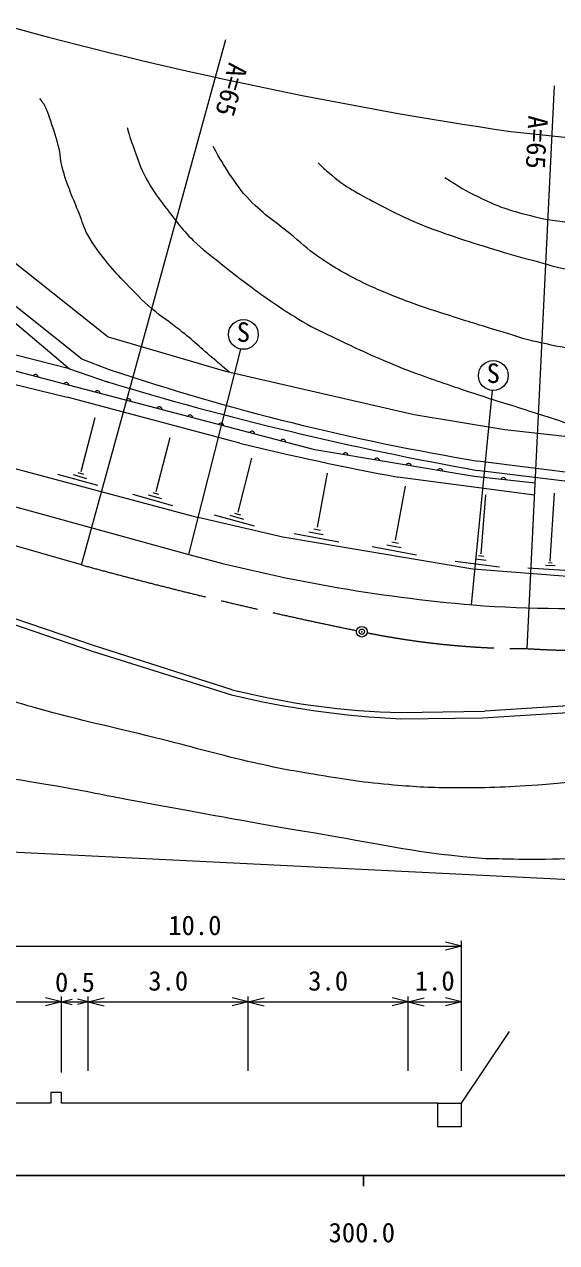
# Model space of a CAD drawing. Units: millimetres, scale not verified, with parts at other scales. Extents: x 40000 to 680000, y 20000 to 380000.
# Drawn here: x 336191 to 386125, y 198715 to 312948 of the extents above; entities that cross this region are included whole.
import ezdxf
from ezdxf.enums import TextEntityAlignment as Align

# ---------------------------------------------------------------- set-up
doc = ezdxf.new("R2010")
doc.units = ezdxf.units.MM
doc.header["$LTSCALE"] = 1000
doc.header["$PDMODE"] = 32
doc.header["$PDSIZE"] = 500
doc.linetypes.add('CHAIN', pattern=[18.5, 12, -1.5, 3.5, -1.5])
for name, color, linetype, lineweight in [('M-BGD', 7, 'Continuous', 13), ('M-BGD-EXST', 7, 'Continuous', 13), ('M-BMK', 2, 'CHAIN', 13), ('M-BMK-SRVR', 3, 'Continuous', 13), ('M-STR-HTXT', 7, 'Continuous', 13), ('M-TTL-BAND', 7, 'Continuous', 25)]:
    doc.layers.add(name, color=color, linetype=linetype, lineweight=lineweight)
doc.styles.add('ＭＳ ゴシック', font='')
doc.styles.get('ＭＳ ゴシック').set_extended_font_data('MS Gothic')

msp = doc.modelspace()

# ---------------------------------------------------------------- linework, layer by layer
at = {"layer": 'M-BGD'}
for p, q in [((330596, 294321), (344051, 283648)), ((341538, 281595), (330450, 290432)), ((333114, 286829), (340428, 280637)), ((340428, 280637), (325124, 284559)), ((344051, 283648), (355057, 280424)), ((325606, 281540), (340205, 277984)), ((341538, 281595), (344150, 280599)), ((340428, 280637), (344064, 279399)), ((355057, 280424), (372759, 276358)), ((356399, 273665), (340205, 277984)), ((341520, 271023), (342820, 276081)), ((372759, 276358), (381276, 274956)), ((323116, 274552), (352508, 266702)), ((348562, 269142), (349862, 274200)), ((381276, 274956), (387722, 274255)), ((356234, 267211), (357534, 272268)), ((389675, 270601), (378741, 272001)), ((322649, 271190), (351628, 263231)), ((339298, 270773), (343051, 269728)), ((341195, 270933), (341749, 270766)), ((363696, 265806), (364634, 270871)), ((389623, 269791), (378679, 271128)), ((340766, 270725), (342026, 270358)), ((371000, 264579), (371938, 269644)), ((384061, 268808), (371242, 270485)), ((346339, 268893), (350092, 267847)), ((347807, 268844), (349067, 268477)), ((348237, 269052), (348790, 268886)), ((379051, 263316), (379491, 268834)), ((385525, 262629), (385911, 268977)), ((360445, 264858), (352508, 266702)), ((354011, 266961), (357764, 265916)), ((355479, 266913), (356739, 266546)), ((355908, 267121), (356462, 266954)), ((361515, 265211), (365683, 264422)), ((362879, 265377), (364229, 265114)), ((363357, 265647), (363973, 265516)), ((378258, 261864), (360445, 264858)), ((368819, 263983), (372987, 263194)), ((370183, 264150), (371533, 263887)), ((370661, 264420), (371277, 264288)), ((378525, 262838), (379528, 262720)), ((378801, 263143), (379279, 263080)), ((319662, 261982), (342557, 254184)), ((342671, 254699), (319799, 262526)), ((376593, 262623), (380754, 262097)), ((387548, 261140), (378258, 261864)), ((383414, 261991), (387880, 261700)), ((385068, 262246), (385973, 262195)), ((385349, 262477), (385696, 262458)), ((342557, 254184), (355612, 250082)), ((355688, 250559), (342671, 254699)), ((379154, 247924), (402317, 249396)), ((402073, 250001), (379396, 248534)), ((371512, 247835), (379154, 247924)), ((371553, 248422), (379396, 248534)), ((327187, 226505), (377187, 226505)), ((377187, 226505), (375687, 226880)), ((377187, 226505), (375687, 226130)), ((377187, 215565), (377187, 227005)), ((339687, 221300), (338187, 221675)), ((339687, 214809), (339687, 221800)), ((339687, 214656), (339687, 221800)), ((342187, 214825), (342187, 221800)), ((342187, 214809), (342187, 221800)), ((342187, 221300), (343687, 221675)), ((357187, 221300), (355687, 221675)), ((357187, 214825), (357187, 221800)), ((357187, 214825), (357187, 221800)), ((357187, 221300), (358687, 221675)), ((372187, 221300), (370687, 221675)), ((372187, 214825), (372187, 221800)), ((372187, 214825), (372187, 221800)), ((372187, 221300), (373687, 221675)), ((377187, 221300), (375687, 221675)), ((377187, 214825), (377187, 221800)), ((327187, 221300), (339687, 221300)), ((339687, 221300), (338187, 220925)), ((339687, 221300), (340687, 221550)), ((339687, 221300), (342187, 221300)), ((339687, 221300), (340687, 221050)), ((342187, 221300), (341187, 221550)), ((342187, 221300), (341187, 221050)), ((342187, 221300), (357187, 221300)), ((342187, 221300), (343687, 220925)), ((357187, 221300), (355687, 220925)), ((357187, 221300), (372187, 221300)), ((357187, 221300), (358687, 220925)), ((372187, 221300), (370687, 220925)), ((372187, 221300), (377187, 221300)), ((372187, 221300), (373687, 220925)), ((377187, 221300), (375687, 220925)), ((377187, 211787), (381705, 218503)), ((339687, 212787), (338687, 212787)), ((338687, 212787), (338687, 211787)), ((339687, 211787), (339687, 212787)), ((338687, 211787), (327187, 211787)), ((342187, 211787), (339687, 211787)), ((357187, 211787), (342187, 211787)), ((372187, 211787), (357187, 211787)), ((374953, 211787), (372187, 211787)), ((374953, 211787), (374953, 209592)), ((374953, 211787), (377187, 211787)), ((377187, 209592), (377187, 211787)), ((374953, 209592), (377187, 209592))]:
    msp.add_line(p, q, dxfattribs=at)
msp.add_lwpolyline([(384116, 269922), (378378, 270551), (363426, 273059), (324938, 283143), (322708, 283001), (320659, 282218), (318766, 280835)], dxfattribs=at)
for centre, radius, start, end in [((337228, 279865), 256, 357.99801, 152.63724), ((414843, 491120), 222074, 251.43785, 260.64398), ((340130, 279104), 256, 357.99801, 152.63724), ((431935, 570263), 303839, 253.14395, 259.90505), ((343032, 278344), 256, 357.99801, 152.63724), ((345934, 277584), 256, 357.99801, 152.63724), ((348837, 276823), 256, 357.99801, 152.63724), ((351739, 276063), 256, 357.99801, 152.63724), ((354641, 275303), 256, 357.99801, 152.63724), ((357543, 274542), 256, 357.99801, 152.63724), ((428779, 575277), 310175, 256.50557, 259.30991), ((360445, 273782), 256, 357.99801, 152.63724), ((366309, 272518), 256, 3.15784, 157.79707), ((369268, 272022), 256, 3.15784, 157.79707), ((372226, 271526), 256, 3.15784, 157.79707), ((375185, 271029), 256, 3.15784, 157.79707), ((381127, 270193), 256, 6.42809, 161.06733), ((390887, 407419), 149437, 254.76911, 265.16459), ((386782, 368385), 110199, 265.5807, 282.33521), ((373206, 320652), 72250, 255.96815, 268.68913), ((375255, 331708), 83957, 256.46969, 267.44501)]:
    msp.add_arc(centre, radius, start, end, dxfattribs=at)
for points, knots in [([(363738, 299974), (364304, 299398), (364513, 299240), (365036, 298800), (366630, 297461), (367736, 296982), (369575, 296006), (370985, 295258), (371796, 294875), (373265, 294251), (374511, 293723), (375233, 293486), (376513, 293047), (377944, 292555), (378754, 292307), (380203, 291870), (381668, 291428), (382492, 291194), (383970, 290796), (385234, 290456), (385930, 290208), (387217, 289966), (388761, 289675), (389640, 289584), (391202, 289415), (392392, 289287), (393059, 289150), (394256, 289166), (395490, 289183), (396180, 289289), (397403, 289462), (398623, 289634), (399315, 289724), (400503, 290054), (401580, 290353), (402149, 290631), (403198, 291020), (404472, 291492), (405181, 291768), (406438, 292282), (410560, 293964), (412881, 294886), (416923, 296753), (419997, 298173), (421689, 299032), (424708, 300566), (426758, 301607), (427917, 302176), (429896, 303346), (431246, 304145), (431956, 304671), (433222, 305597), (434231, 306337), (434564, 306596), (435757, 307556)], [0, 0, 0, 0, 1, 1, 1, 2, 2, 2, 3, 3, 3, 4, 4, 4, 5, 5, 5, 6, 6, 6, 7, 7, 7, 8, 8, 8, 9, 9, 9, 10, 10, 10, 11, 11, 11, 12, 12, 12, 13, 13, 13, 14, 14, 14, 15, 15, 15, 16, 16, 16, 17, 17, 17, 18, 18, 18, 18]), ([(355398, 280345), (354709, 280931), (354536, 281078), (353984, 281549), (352729, 282617), (352065, 283264), (350775, 284290), (349773, 285087), (349141, 285444), (348163, 286270), (347150, 287125), (346659, 287690), (345738, 288643), (345046, 289360), (344661, 289767), (344029, 290537), (343218, 291527), (342790, 292112), (342144, 293217), (341729, 293926), (341653, 294401), (341350, 295164), (340726, 296736), (340309, 297595), (339823, 299215), (339547, 300134), (339629, 300705), (339371, 301629), (339087, 302651), (338893, 303214), (338546, 304215), (338442, 304516), (338394, 304688), (338265, 304979), (338076, 305405), (337965, 305550), (337658, 306007)], [0, 0, 0, 0, 1, 1, 1, 2, 2, 2, 3, 3, 3, 4, 4, 4, 5, 5, 5, 6, 6, 6, 7, 7, 7, 8, 8, 8, 9, 9, 9, 10, 10, 10, 11, 11, 11, 12, 12, 12, 12]), ([(345823, 303269), (346127, 302251), (346225, 301964), (346524, 301143), (346967, 299929), (347180, 299220), (347833, 298105), (348360, 297205), (348716, 296735), (349352, 295908), (350352, 294609), (350870, 293833), (352039, 292683), (352973, 291766), (353592, 291356), (354610, 290534), (355571, 289757), (356119, 289333), (357110, 288594), (358091, 287863), (358643, 287455), (359657, 286771), (360671, 286087), (361242, 285706), (362298, 285089), (363475, 284401), (364174, 284084), (365406, 283500), (368001, 282268), (369458, 281573), (372136, 280532), (374264, 279705), (375487, 279323), (377650, 278593), (379658, 277914), (380800, 277588), (382815, 276933), (384711, 276317), (385794, 276032), (387665, 275344), (388552, 275019), (388846, 274912), (389924, 274481)], [0, 0, 0, 0, 1, 1, 1, 2, 2, 2, 3, 3, 3, 4, 4, 4, 5, 5, 5, 6, 6, 6, 7, 7, 7, 8, 8, 8, 9, 9, 9, 10, 10, 10, 11, 11, 11, 12, 12, 12, 13, 13, 13, 14, 14, 14, 14]), ([(421544, 288737), (420837, 288689), (420642, 288671), (420067, 288607), (419283, 288519), (418839, 288477), (418069, 288306), (416580, 287974), (415820, 287524), (414377, 287028), (411856, 286163), (410457, 285638), (407918, 284828), (406347, 284327), (405462, 284062), (403867, 283644), (402475, 283279), (401694, 283076), (400284, 282787), (398810, 282485), (397982, 282299), (396483, 282164), (395198, 282048), (394470, 282123), (393180, 282148), (391585, 282179), (390685, 282150), (389099, 282320), (387058, 282538), (385929, 282800), (383927, 283254), (382627, 283549), (381931, 283836), (380655, 284220), (378868, 284759), (377868, 285066), (376091, 285638), (374581, 286124), (373728, 286375), (372243, 286931), (370682, 287516), (369804, 287845), (368301, 288567), (366589, 289388), (365653, 289911), (364064, 290950), (362962, 291671), (362453, 292224), (361431, 293053), (359801, 294377), (358779, 295003), (357303, 296496), (356479, 297330), (356140, 297911), (355480, 298880), (354809, 299866), (354603, 300239), (353907, 301497)], [0, 0, 0, 0, 1, 1, 1, 2, 2, 2, 3, 3, 3, 4, 4, 4, 5, 5, 5, 6, 6, 6, 7, 7, 7, 8, 8, 8, 9, 9, 9, 10, 10, 10, 11, 11, 11, 12, 12, 12, 13, 13, 13, 14, 14, 14, 15, 15, 15, 16, 16, 16, 17, 17, 17, 18, 18, 18, 19, 19, 19, 19]), ([(375643, 298599), (377047, 297674), (377510, 297397), (378782, 296768), (380423, 295957), (381405, 295602), (383176, 295138), (384527, 294784), (385298, 294613), (386686, 294452), (389004, 294185), (390317, 293959), (392647, 294068), (394120, 294137), (394959, 294176), (396397, 294504), (398337, 294947), (399411, 295267), (401287, 295931), (402287, 296285), (402631, 296407), (403826, 296897)], [0, 0, 0, 0, 1, 1, 1, 2, 2, 2, 3, 3, 3, 4, 4, 4, 5, 5, 5, 6, 6, 6, 7, 7, 7, 7]), ([(414061, 252361), (412554, 250958), (412104, 250493), (410687, 249507), (409695, 248816), (409084, 248513), (408054, 247879), (407450, 247506), (407130, 247267), (406507, 246929), (404873, 246043), (403877, 245705), (402153, 245013), (400757, 244454), (399932, 244251), (398477, 243869), (395175, 243001), (393264, 242763), (389894, 242215), (387749, 241866), (386528, 241793), (384361, 241624), (381215, 241378), (379442, 241350), (376286, 241356), (373980, 241361), (372687, 241462), (370390, 241662), (367595, 241904), (366044, 242192), (363273, 242635), (361114, 242980), (359912, 243226), (357778, 243703), (354372, 244465), (352502, 245050), (349116, 245897), (344823, 246971), (342388, 247455), (338116, 248612), (335066, 249437), (333411, 250093), (330351, 250882), (328437, 251375), (327349, 251593), (325409, 251970), (323153, 252408), (321882, 252618), (319609, 252962), (316686, 253404), (315032, 253537), (312106, 253959), (309904, 254276), (308661, 254410), (306477, 254836), (304655, 255192), (303650, 255469), (301860, 255962), (298101, 256997), (296069, 257822), (292339, 258958), (289023, 259968), (287168, 260543), (283830, 261476), (281532, 262118), (280249, 262508), (277915, 263002), (276228, 263359), (275266, 263514), (273546, 263632), (272251, 263721), (271502, 263751), (270226, 263518), (269171, 263325), (268592, 263097), (267631, 262621), (266437, 262029), (265758, 261668), (264740, 260808), (263904, 260101), (263564, 259564), (262902, 258690), (262453, 258097), (262211, 257750), (261872, 257088), (261542, 256444), (261464, 256035), (261249, 255345), (261050, 254709), (260993, 254489), (260797, 253701)], [0, 0, 0, 0, 1, 1, 1, 2, 2, 2, 3, 3, 3, 4, 4, 4, 5, 5, 5, 6, 6, 6, 7, 7, 7, 8, 8, 8, 9, 9, 9, 10, 10, 10, 11, 11, 11, 12, 12, 12, 13, 13, 13, 14, 14, 14, 15, 15, 15, 16, 16, 16, 17, 17, 17, 18, 18, 18, 19, 19, 19, 20, 20, 20, 21, 21, 21, 22, 22, 22, 23, 23, 23, 24, 24, 24, 25, 25, 25, 26, 26, 26, 27, 27, 27, 28, 28, 28, 29, 29, 29, 30, 30, 30, 30]), ([(270002, 250750), (270430, 251303), (270637, 251488), (271109, 251893), (272124, 252767), (272916, 252996), (274200, 253382), (275564, 253791), (276385, 253822), (277806, 253925), (278665, 253988), (279154, 253939), (280009, 253839), (281622, 253651), (282476, 253256), (284045, 252838), (285141, 252545), (285733, 252304), (286821, 251979), (289777, 251096), (291444, 250639), (294405, 249775), (297135, 248979), (298635, 248428), (301391, 247728), (303141, 247283), (304135, 247090), (305907, 246748), (307910, 246361), (309042, 246192), (311059, 245883), (314861, 245301), (317011, 245115), (320815, 244544), (324588, 243978), (326684, 243551), (330450, 242937), (333878, 242378), (335810, 242132), (339233, 241544), (342064, 241058), (343633, 240690), (346458, 240170), (353021, 238963), (356695, 238269), (363275, 237164), (369180, 236172), (372461, 235360), (378423, 234814), (379448, 234720), (380027, 234734), (381056, 234712), (382621, 234679), (383498, 234660), (385063, 234687), (388668, 234748), (390684, 234891), (394285, 235068), (396808, 235192), (398222, 235258), (400743, 235421), (403071, 235572), (404380, 235618), (406696, 235898), (408273, 236089), (409154, 236234), (410703, 236585), (411921, 236861), (412582, 237111), (413756, 237539), (414622, 237855), (415127, 238004), (415931, 238455), (416893, 238994), (417486, 239248), (418299, 239994), (418712, 240373), (418855, 240669), (419198, 241113), (419528, 241541), (419736, 241767), (420012, 242233), (420267, 242663), (420387, 242919), (420588, 243377), (420988, 244285), (421125, 244828), (421492, 245750), (421880, 246725), (422015, 247038), (422528, 248231)], [0, 0, 0, 0, 1, 1, 1, 2, 2, 2, 3, 3, 3, 4, 4, 4, 5, 5, 5, 6, 6, 6, 7, 7, 7, 8, 8, 8, 9, 9, 9, 10, 10, 10, 11, 11, 11, 12, 12, 12, 13, 13, 13, 14, 14, 14, 15, 15, 15, 16, 16, 16, 17, 17, 17, 18, 18, 18, 19, 19, 19, 20, 20, 20, 21, 21, 21, 22, 22, 22, 23, 23, 23, 24, 24, 24, 25, 25, 25, 26, 26, 26, 27, 27, 27, 28, 28, 28, 29, 29, 29, 30, 30, 30, 30])]:
    msp.add_open_spline(points, degree=3, knots=knots, dxfattribs=at)
at = {"layer": 'M-BGD-EXST'}
for p, q in [((351628, 263231), (356510, 282496)), ((380062, 278627), (378092, 258530))]:
    msp.add_line(p, q, dxfattribs=at)
for centre in [(356738, 283875), (380180, 280020)]:
    msp.add_circle(centre, 1398, dxfattribs=at)
at = {"layer": 'M-BMK'}
msp.add_line((341563, 262263), (271704, 282110), dxfattribs=at)
for centre, radius, start, end in [((389394, 353088), 98860, 266.49965, 315.12222), ((447815, 650097), 402125, 254.67901, 258.45856), ((383360, 330810), 76398, 258.66076, 269.99907)]:
    msp.add_arc(centre, radius, start, end, dxfattribs=at)
at = {"layer": 'M-BMK-SRVR'}
msp.add_circle((367849, 256003), 500, dxfattribs=at)
msp.add_point((367849, 256003), dxfattribs=at)
at = {"layer": 'M-STR-HTXT'}
for p, q in [((341563, 262263), (355107, 311528)), ((383359, 254412), (385934, 307176)), ((381821, 302896), (402327, 300788)), ((321579, 236026), (436527, 230354))]:
    msp.add_line(p, q, dxfattribs=at)
msp.add_arc((441294, 704486), 405969, 254.67732, 261.57607, dxfattribs=at)
at = {"layer": 'M-TTL-BAND'}
for p, q in [((40000, 205000), (579000, 205000)), ((368000, 205000), (368000, 204000))]:
    msp.add_line(p, q, dxfattribs=at)

# ---------------------------------------------------------------- texts
at = {"layer": 'M-BGD', "style": 'ＭＳ ゴシック'}
for s, p in [('10.0', (352187, 227005)), ('0.5', (340937, 221678)), ('3.0', (349687, 221800)), ('3.0', (364687, 221800)), ('1.0', (374687, 221800))]:
    msp.add_text(s, height=1833, dxfattribs=at).set_placement(p, align=Align.BOTTOM_CENTER)
at = {"layer": 'M-BGD-EXST', "style": 'ＭＳ ゴシック'}
for p in [(356113, 282625), (379555, 278770)]:
    msp.add_text('S', height=1833, dxfattribs=at).set_placement(p, align=Align.BOTTOM_LEFT)
at = {"layer": 'M-STR-HTXT', "style": 'ＭＳ ゴシック'}
for rotation, p in [(254.627, (354867, 309597)), (267.206, (382928, 304451))]:
    msp.add_text('A=65', height=1833, rotation=rotation, dxfattribs=at).set_placement(p, align=Align.BOTTOM_LEFT)
at = {"layer": 'M-TTL-BAND', "style": 'ＭＳ ゴシック'}
msp.add_text('300.0', height=1833, dxfattribs=at).set_placement((367844, 198195), align=Align.BOTTOM_CENTER)

doc.saveas('drawing.dxf')
